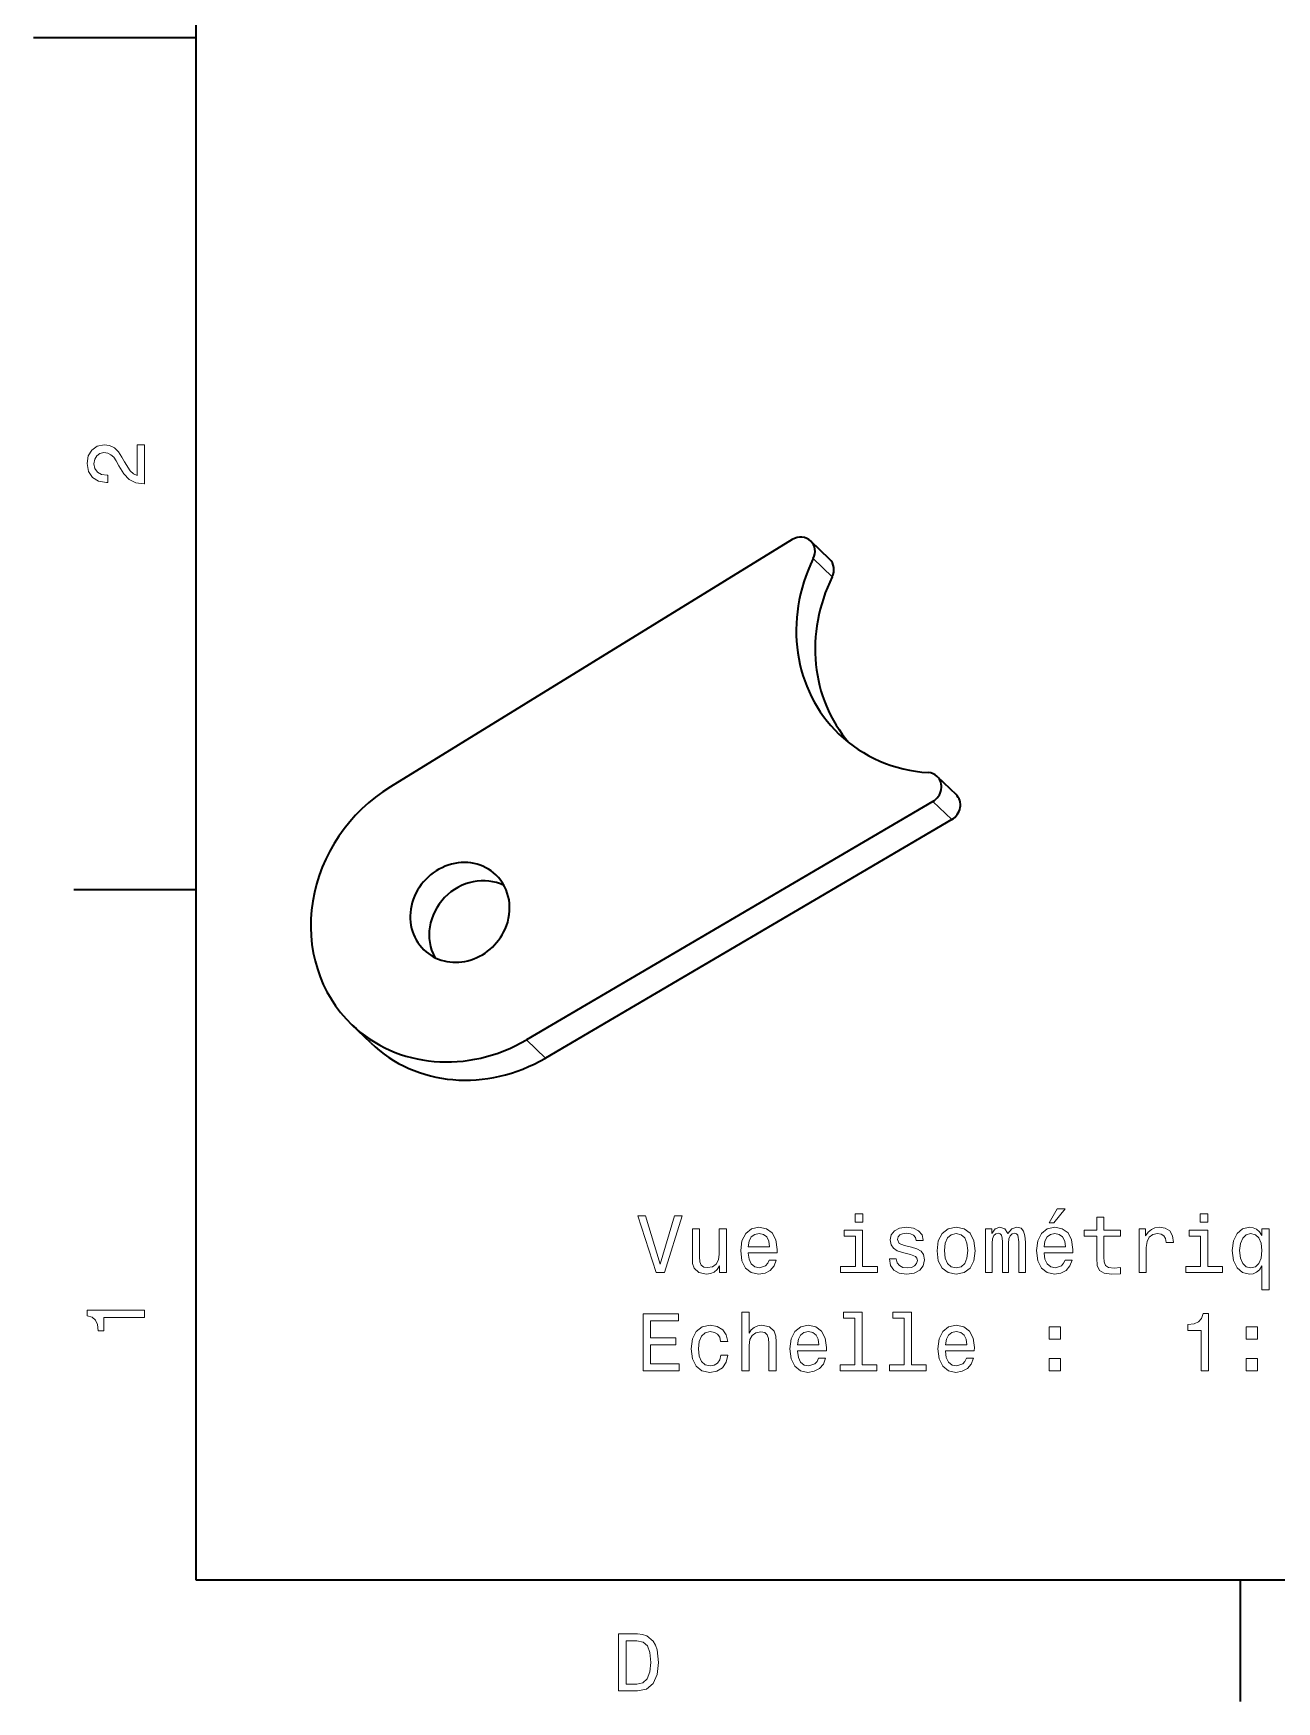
# Model space of a CAD drawing. Extents: x 0 to 296, y 0 to 210.
# Drawn here: x 0 to 76.6, y 2.5 to 105.3 of the extents above; entities that cross this region are included whole.
import ezdxf

# ---------------------------------------------------------------- set-up
doc = ezdxf.new("R2010")
doc.units = 0

msp = doc.modelspace()

# ---------------------------------------------------------------- linework, layer by layer
at = {"color": 7, "lineweight": 35}
for p, q in [((10, 200), (10, 10)), ((46.726318, 74.081909), (21.987061, 58.860138)), ((55.386475, 57.956085), (30.36084, 43.267578)), ((56.550781, 56.835541), (31.525146, 42.147034)), ((10, 10), (287, 10))]:
    msp.add_line(p, q, dxfattribs=at)
at = {"color": 7, "lineweight": 35, "ltscale": 0.25}
msp.add_line((10, 105), (0, 105), dxfattribs=at)
at = {"color": 7, "lineweight": 35, "ltscale": 0.040398}
for p, q in [((49.029785, 72.875488), (47.865479, 73.996033)), ((55.65332, 59.494507), (56.817627, 58.373962)), ((20.772949, 43.081726), (19.608643, 44.202271))]:
    msp.add_line(p, q, dxfattribs=at)
at = {"color": 7, "lineweight": 13, "ltscale": 0.040398}
for p, q in [((49.187744, 71.7948), (48.023438, 72.915344)), ((55.386475, 57.956085), (56.550781, 56.835541)), ((31.525146, 42.147034), (30.36084, 43.267578))]:
    msp.add_line(p, q, dxfattribs=at)
at = {"color": 7, "lineweight": 35, "ltscale": 0.1875}
for p, q in [((10, 52.5), (2.5, 52.5)), ((74.300003, 10), (74.300003, 2.5))]:
    msp.add_line(p, q, dxfattribs=at)
at = {"color": 7, "lineweight": 13}
for points in [[(6.833213, 77.519447), (6.833213, 79.925072), (6.399496, 79.925072), (6.399496, 78.023773), (6.162464, 78.129684), (5.965778, 78.311241), (5.607709, 78.871033), (5.456412, 79.168587), (5.239553, 79.501442), (4.987392, 79.738472), (4.689842, 79.874641), (4.351945, 79.925072), (3.928314, 79.839333), (3.595461, 79.602303), (3.383646, 79.239189), (3.307997, 78.770172), (3.393732, 78.286018), (3.630764, 77.91787), (4.009006, 77.680832), (4.508286, 77.600143), (4.578891, 77.600143), (4.578891, 78.059074), (4.538545, 78.059074), (4.195605, 78.104462), (3.943444, 78.240631), (3.782061, 78.457489), (3.726585, 78.744957), (3.777017, 79.03746), (3.903098, 79.254318), (4.099784, 79.395531), (4.346902, 79.445961), (4.578891, 79.41066), (4.775577, 79.314842), (4.947046, 79.153458), (5.098343, 78.931557), (5.259727, 78.634003), (5.572406, 78.139771), (5.90526, 77.791786), (6.308718, 77.585014), (6.818084, 77.519447)], [(39.476711, 32.431282), (38.59919, 29.450735), (37.696449, 32.431282), (37.217342, 32.431282), (38.347027, 28.926239), (38.851349, 28.926239), (39.955818, 32.431282)], [(51.071091, 32.547276), (50.60207, 32.547276), (50.60207, 32.042953), (51.071091, 32.042953)], [(62.539391, 32.002609), (62.836941, 32.002609), (63.537949, 32.859955), (63.043713, 32.859955)], [(65.474548, 31.165432), (65.474548, 29.808804), (65.504807, 29.370043), (65.646019, 29.06745), (65.928436, 28.890936), (66.407547, 28.830418), (66.932037, 28.855635), (66.932037, 29.238918), (66.548752, 29.20866), (66.200775, 29.249006), (66.014175, 29.375086), (65.933479, 29.586903), (65.91835, 29.884453), (65.91835, 31.165432), (66.932037, 31.165432), (66.932037, 31.543674), (65.91835, 31.543674), (65.91835, 32.335461), (65.474548, 32.335461), (65.474548, 31.543674), (64.707977, 31.543674), (64.707977, 31.165432)], [(72.32325, 32.547276), (71.854233, 32.547276), (71.854233, 32.042953), (72.32325, 32.042953)], [(42.679161, 31.634453), (42.235355, 31.634453), (42.235355, 30.071053), (42.184921, 29.707939), (42.03867, 29.445692), (41.811726, 29.284307), (41.514175, 29.233875), (41.277142, 29.274221), (41.125847, 29.39526), (41.040112, 29.602032), (41.019939, 29.894539), (41.019939, 31.634453), (40.576134, 31.634453), (40.576134, 29.854193), (40.591263, 29.496124), (40.687084, 29.198574), (40.979591, 28.926239), (41.448612, 28.830418), (41.700775, 28.865721), (41.917633, 28.956499), (42.104233, 29.112839), (42.255527, 29.339785), (42.255527, 28.926239), (42.679161, 28.926239)], [(44.015614, 30.151743), (45.790833, 30.151743), (45.795876, 30.358515), (45.715183, 30.938486), (45.493279, 31.372204), (45.140255, 31.634453), (44.671234, 31.730274), (44.212299, 31.62941), (43.859276, 31.346989), (43.632328, 30.888054), (43.55164, 30.282867), (43.627285, 29.66255), (43.854233, 29.20866), (44.202213, 28.926239), (44.656105, 28.830418), (45.049477, 28.895979), (45.372242, 29.06745), (45.609276, 29.339785), (45.745441, 29.702896), (45.306683, 29.702896), (45.215904, 29.501167), (45.084778, 29.349871), (44.711578, 29.228832), (44.424118, 29.284307), (44.207256, 29.460821), (44.066048, 29.748285), (44.015614, 30.136614)], [(44.015614, 30.524942), (44.071091, 30.872925), (44.207256, 31.130129), (44.414032, 31.286469), (44.686363, 31.341946), (44.953655, 31.286469), (45.160427, 31.130129), (45.286507, 30.872925), (45.331898, 30.524942)], [(51.055962, 29.299438), (51.055962, 31.543674), (49.916191, 31.543674), (49.916191, 31.165432), (50.612156, 31.165432), (50.612156, 29.299438), (49.704376, 29.299438), (49.704376, 28.926239), (51.973827, 28.926239), (51.973827, 29.299438)], [(54.061726, 30.504768), (53.633049, 30.605635), (53.315327, 30.721628), (53.209419, 30.95866), (53.239677, 31.125086), (53.345589, 31.246124), (53.517056, 31.321772), (53.764175, 31.352032), (54.001205, 31.321772), (54.187805, 31.230993), (54.308846, 31.094828), (54.359276, 30.913271), (54.792992, 30.913271), (54.792992, 30.923357), (54.717346, 31.251167), (54.510574, 31.508371), (54.187805, 31.669754), (53.764175, 31.730274), (53.335503, 31.669754), (53.02282, 31.503328), (52.826134, 31.25621), (52.765617, 30.943531), (52.811005, 30.640936), (52.952213, 30.429121), (53.184204, 30.277824), (53.522099, 30.171917), (54.016335, 30.050879), (54.318932, 29.924799), (54.39962, 29.823933), (54.429878, 29.672636), (54.384491, 29.486038), (54.263454, 29.344828), (54.066769, 29.254049), (53.80452, 29.223789), (53.527145, 29.254049), (53.325413, 29.359957), (53.189247, 29.531425), (53.13377, 29.768457), (52.705097, 29.768457), (52.775703, 29.365), (52.982475, 29.072493), (53.310284, 28.895979), (53.764175, 28.830418), (54.238235, 28.895979), (54.58622, 29.072493), (54.798035, 29.354914), (54.873684, 29.723068), (54.818207, 30.040792), (54.661869, 30.25765), (54.404663, 30.398861)], [(55.640255, 30.277824), (55.720947, 29.66255), (55.952934, 29.20866), (56.321091, 28.926239), (56.815327, 28.830418), (57.30452, 28.926239), (57.672676, 29.203617), (57.904663, 29.657507), (57.990398, 30.277824), (57.904663, 30.893097), (57.672676, 31.352032), (57.30452, 31.62941), (56.815327, 31.730274), (56.321091, 31.62941), (55.952934, 31.346989), (55.720947, 30.893097)], [(56.094147, 30.282867), (56.139534, 30.736757), (56.280746, 31.064568), (56.50769, 31.266296), (56.815327, 31.336903), (57.11792, 31.266296), (57.344864, 31.069611), (57.486076, 30.736757), (57.536507, 30.282867), (57.486076, 29.823933), (57.344864, 29.491081), (57.11792, 29.289351), (56.815327, 29.223789), (56.50769, 29.289351), (56.280746, 29.491081), (56.139534, 29.823933)], [(58.63089, 28.926239), (59.039391, 28.926239), (59.039391, 30.736757), (59.064606, 31.009092), (59.140259, 31.205778), (59.256248, 31.321772), (59.407547, 31.367161), (59.528587, 31.326815), (59.609276, 31.22595), (59.64962, 31.054482), (59.664749, 30.827536), (59.664749, 28.926239), (60.048035, 28.926239), (60.048035, 30.736757), (60.073254, 31.004049), (60.148903, 31.200735), (60.269939, 31.321772), (60.421234, 31.367161), (60.542274, 31.326815), (60.622963, 31.22595), (60.673397, 30.827536), (60.673397, 28.926239), (61.081902, 28.926239), (61.081902, 30.797276), (61.056683, 31.185604), (60.97599, 31.483156), (60.814606, 31.664711), (60.552361, 31.730274), (60.24472, 31.62941), (60.00769, 31.336903), (59.821091, 31.624367), (59.508411, 31.730274), (59.220947, 31.62941), (59.024261, 31.346989), (59.024261, 31.634453), (58.63089, 31.634453)], [(62.231754, 30.151743), (64.006973, 30.151743), (64.012009, 30.358515), (63.93132, 30.938486), (63.709419, 31.372204), (63.356392, 31.634453), (62.887375, 31.730274), (62.42844, 31.62941), (62.075417, 31.346989), (61.848469, 30.888054), (61.767776, 30.282867), (61.843426, 29.66255), (62.07037, 29.20866), (62.418354, 28.926239), (62.872246, 28.830418), (63.265617, 28.895979), (63.588383, 29.06745), (63.825417, 29.339785), (63.961578, 29.702896), (63.52282, 29.702896), (63.432041, 29.501167), (63.300919, 29.349871), (62.927719, 29.228832), (62.640255, 29.284307), (62.423397, 29.460821), (62.282188, 29.748285), (62.231754, 30.136614)], [(62.231754, 30.524942), (62.287231, 30.872925), (62.423397, 31.130129), (62.630169, 31.286469), (62.902504, 31.341946), (63.169792, 31.286469), (63.376564, 31.130129), (63.502647, 30.872925), (63.548035, 30.524942)], [(68.081894, 28.926239), (68.525696, 28.926239), (68.525696, 30.47451), (68.571091, 30.84771), (68.70726, 31.115), (68.929161, 31.276382), (69.226707, 31.33186), (69.448608, 31.296556), (69.615036, 31.195692), (69.715897, 31.024221), (69.751205, 30.792233), (70.20005, 30.792233), (70.139534, 31.200735), (69.973106, 31.493242), (69.695724, 31.669754), (69.31749, 31.730274), (69.06028, 31.689928), (68.838379, 31.589064), (68.641693, 31.417593), (68.485352, 31.185604), (68.485352, 31.634453), (68.081894, 31.634453)], [(72.308121, 29.299438), (72.308121, 31.543674), (71.16835, 31.543674), (71.16835, 31.165432), (71.864319, 31.165432), (71.864319, 29.299438), (70.956535, 29.299438), (70.956535, 28.926239), (73.225983, 28.926239), (73.225983, 29.299438)], [(75.651779, 31.215864), (75.495438, 31.44281), (75.318924, 31.604193), (75.112152, 31.694971), (74.875122, 31.730274), (74.446449, 31.62941), (74.113594, 31.346989), (73.896736, 30.893097), (73.821091, 30.282867), (73.896736, 29.667593), (74.113594, 29.213703), (74.446449, 28.926239), (74.875122, 28.830418), (75.112152, 28.860678), (75.313889, 28.946411), (75.490395, 29.102753), (75.651779, 29.339785), (75.651779, 27.877247), (76.095581, 27.877247), (76.095581, 31.634453), (75.651779, 31.634453)], [(74.274979, 30.282867), (74.320366, 30.731714), (74.461578, 31.059525), (74.673393, 31.261253), (74.950775, 31.33186), (75.243279, 31.261253), (75.465179, 31.064568), (75.596298, 30.736757), (75.646736, 30.282867), (75.596298, 29.823933), (75.465179, 29.496124), (75.243279, 29.294395), (74.950775, 29.228832), (74.673393, 29.294395), (74.461578, 29.496124), (74.320366, 29.828978)], [(6.833213, 26.159222), (6.833213, 26.618156), (3.307997, 26.618156), (3.307997, 26.275217), (3.615634, 26.184439), (3.822406, 26.002882), (3.943444, 25.725506), (3.98379, 25.34222), (4.341859, 25.34222), (4.341859, 26.159222)], [(37.540112, 22.87941), (39.759132, 22.87941), (39.759132, 23.303041), (38.004089, 23.303041), (38.004089, 24.488199), (39.56749, 24.488199), (39.56749, 24.906788), (38.004089, 24.906788), (38.004089, 25.955778), (39.718784, 25.955778), (39.718784, 26.37941), (37.540112, 26.37941)], [(43.627285, 22.87941), (44.071091, 22.87941), (44.071091, 24.44281), (44.116478, 24.80088), (44.262733, 25.063128), (44.489677, 25.22451), (44.792271, 25.28503), (45.034348, 25.234596), (45.185646, 25.098431), (45.261292, 24.871485), (45.286507, 24.568892), (45.286507, 22.87941), (45.730312, 22.87941), (45.730312, 24.65967), (45.71014, 25.017738), (45.619362, 25.315289), (45.321812, 25.587624), (44.857834, 25.683445), (44.605675, 25.648142), (44.388813, 25.55232), (44.207256, 25.401024), (44.071091, 25.194252), (44.071091, 26.500446), (43.627285, 26.500446)], [(50.581898, 26.127249), (50.581898, 23.252609), (49.669075, 23.252609), (49.669075, 22.87941), (51.933483, 22.87941), (51.933483, 23.252609), (51.025703, 23.252609), (51.025703, 26.500446), (49.885933, 26.500446), (49.885933, 26.127249)], [(53.61792, 26.127249), (53.61792, 23.252609), (52.705097, 23.252609), (52.705097, 22.87941), (54.969505, 22.87941), (54.969505, 23.252609), (54.061726, 23.252609), (54.061726, 26.500446), (52.921955, 26.500446), (52.921955, 26.127249)], [(71.904663, 22.87941), (72.363594, 22.87941), (72.363594, 26.404625), (72.02066, 26.404625), (71.929878, 26.096989), (71.748322, 25.890217), (71.470947, 25.76918), (71.087662, 25.728834), (71.087662, 25.370764), (71.904663, 25.370764)], [(42.316048, 24.689928), (42.754807, 24.689928), (42.664032, 25.093388), (42.44717, 25.41111), (42.109276, 25.607796), (41.670513, 25.683445), (41.186363, 25.582581), (40.818207, 25.300159), (40.58622, 24.841225), (40.505527, 24.225952), (40.581177, 23.615721), (40.808121, 23.161831), (41.166191, 22.87941), (41.655384, 22.783588), (42.089104, 22.859238), (42.426998, 23.071053), (42.658985, 23.403906), (42.75985, 23.84771), (42.33622, 23.84771), (42.260571, 23.565289), (42.119362, 23.353474), (41.917633, 23.222349), (41.670513, 23.182003), (41.362877, 23.247566), (41.140976, 23.449295), (41.004807, 23.777103), (40.959419, 24.241081), (41.004807, 24.694971), (41.146019, 25.022781), (41.372963, 25.22451), (41.670513, 25.295116), (41.932762, 25.249727), (42.129448, 25.133732), (42.260571, 24.942089)], [(47.051636, 24.104914), (48.826855, 24.104914), (48.831898, 24.311686), (48.751205, 24.891657), (48.529305, 25.325375), (48.176277, 25.587624), (47.707256, 25.683445), (47.248325, 25.582581), (46.895298, 25.300159), (46.668354, 24.841225), (46.587662, 24.236038), (46.663311, 23.615721), (46.890255, 23.161831), (47.238235, 22.87941), (47.692127, 22.783588), (48.085499, 22.84915), (48.408264, 23.02062), (48.645298, 23.292955), (48.781464, 23.656067), (48.342705, 23.656067), (48.251926, 23.454338), (48.120804, 23.303041), (47.747604, 23.182003), (47.46014, 23.237478), (47.243279, 23.413992), (47.10207, 23.701456), (47.051636, 24.089785)], [(47.051636, 24.478113), (47.107113, 24.826096), (47.243279, 25.0833), (47.450054, 25.239639), (47.722389, 25.295116), (47.989677, 25.239639), (48.196449, 25.0833), (48.322533, 24.826096), (48.36792, 24.478113)], [(56.159706, 24.104914), (57.934921, 24.104914), (57.939964, 24.311686), (57.859276, 24.891657), (57.637375, 25.325375), (57.284348, 25.587624), (56.815327, 25.683445), (56.356392, 25.582581), (56.003368, 25.300159), (55.776421, 24.841225), (55.695732, 24.236038), (55.771378, 23.615721), (55.998322, 23.161831), (56.346306, 22.87941), (56.800198, 22.783588), (57.193569, 22.84915), (57.516335, 23.02062), (57.753368, 23.292955), (57.889534, 23.656067), (57.450775, 23.656067), (57.359993, 23.454338), (57.228874, 23.303041), (56.855675, 23.182003), (56.568207, 23.237478), (56.351349, 23.413992), (56.21014, 23.701456), (56.159706, 24.089785)], [(56.159706, 24.478113), (56.215183, 24.826096), (56.351349, 25.0833), (56.558121, 25.239639), (56.83046, 25.295116), (57.097748, 25.239639), (57.30452, 25.0833), (57.430603, 24.826096), (57.47599, 24.478113)], [(62.539391, 24.836182), (63.235355, 24.836182), (63.235355, 25.587624), (62.539391, 25.587624)], [(74.683479, 24.836182), (75.37944, 24.836182), (75.37944, 25.587624), (74.683479, 25.587624)], [(62.539391, 22.87941), (63.235355, 22.87941), (63.235355, 23.63085), (62.539391, 23.63085)], [(74.683479, 22.87941), (75.37944, 22.87941), (75.37944, 23.63085), (74.683479, 23.63085)], [(37.194958, 6.666787), (36.029972, 6.666787), (36.029972, 3.166787), (37.194958, 3.166787), (37.744667, 3.277738), (38.153168, 3.615634), (38.405331, 4.165346), (38.496109, 4.916787), (38.415417, 5.683357), (38.314552, 5.985951), (38.173344, 6.228026), (37.764839, 6.555836), (37.497551, 6.636527)], [(37.159653, 6.248199), (37.542938, 6.17255), (37.805187, 5.940562), (37.961525, 5.527017), (38.011959, 4.916787), (37.956482, 4.326729), (37.800144, 3.913184), (37.532852, 3.666066), (37.159653, 3.585375), (36.498989, 3.585375), (36.498989, 6.248199)]]:
    msp.add_lwpolyline(points, close=True, dxfattribs=at)
at = {"color": 7, "lineweight": 35}
for centre, major_axis, start_param, end_param in [((47.171997, 73.275543), (0.693481, 0.72052), 6.2831408501, 7.5785861475), ((47.171997, 73.275543), (0.693481, 0.72052), 5.0496479913, 6.2831408501), ((56.537842, 69.313477), (6.934448, 7.205109), 1.9080553377, 3.1415615689), ((48.336304, 72.154999), (0.693481, 0.72052), 5.0496479913, 6.2831408501), ((57.702026, 68.192963), (6.934448, 7.205109), 1.9080553377, 3.0531203737), ((56.537842, 69.313477), (6.934448, 7.205109), 3.1415615689, 3.8018715415), ((54.959961, 58.773956), (0.693481, 0.72052), 0.0000388041, 0.6602788879), ((26.265747, 51.119049), (6.657104, 6.916901), 1.2954008403, 3.1415702588), ((54.959961, 58.773956), (0.693481, 0.72052), 4.4145260389, 6.2832241113), ((56.124146, 57.653412), (0.693481, 0.72052), 4.4145260389, 6.2832241113), ((26.265747, 51.119049), (2.218994, 2.305634), 6.2831455219, 9.4247381755), ((27.430054, 49.998505), (2.218994, 2.305634), 0.2794871899, 2.8621186748), ((26.265747, 51.119049), (2.218994, 2.305634), 5.0881767818, 6.2831455219), ((26.265747, 51.119049), (2.218994, 2.305634), 3.1415528683, 5.0881767818), ((26.265747, 51.119049), (6.657104, 6.916901), 3.1415702588, 4.4145260389), ((27.430054, 49.998505), (6.657104, 6.916901), 3.1415702588, 4.4145260389)]:
    msp.add_ellipse(centre, major_axis=major_axis, ratio=0.914769, start_param=start_param, end_param=end_param, dxfattribs=at)

doc.saveas('drawing.dxf')
